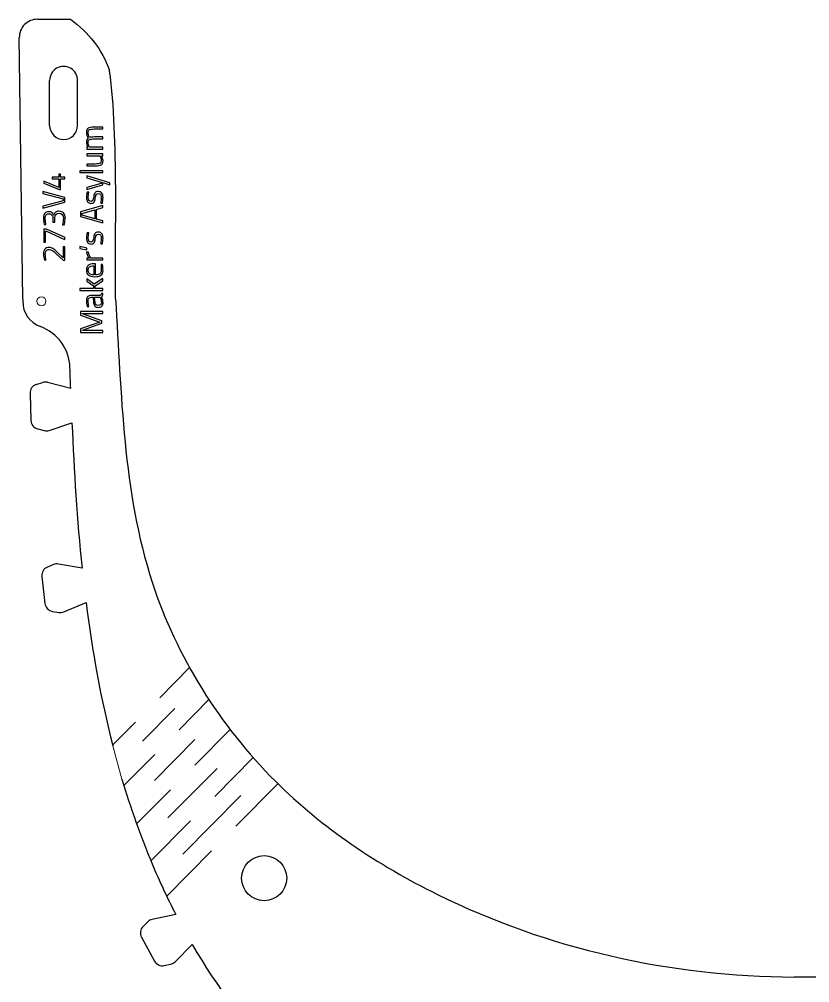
# Model space of a CAD drawing. Header units: millimetres. Extents: x -175 to 311, y -106 to 104.
# Drawn here: x -175 to -87.3, y -3.4 to 103.5 of the extents above; entities that cross this region are included whole.
import ezdxf

# ---------------------------------------------------------------- set-up
doc = ezdxf.new("R2010")
doc.units = ezdxf.units.MM
doc.header["$MEASUREMENT"] = 0
doc.layers.add('Layer 1', color=7, linetype='Continuous')

msp = doc.modelspace()

# ---------------------------------------------------------------- linework, layer by layer
at = {"layer": 'Layer 1', "color": 250, "lineweight": 18}
msp.add_ellipse((-172.509, 72.2178), major_axis=(0, 0.5), ratio=1, dxfattribs=at)
at = {"layer": 'Layer 1', "lineweight": 25}
for points, knots in [([(-172.9676, 103.4882), (-173.5025, 103.4882), (-174.0152, 103.274), (-174.3909, 102.8933), (-174.3909, 102.8933), (-174.7667, 102.5126), (-174.9744, 101.9972), (-174.9674, 101.4624)], [0, 0, 0, 0, 0.33333333, 0.33333333, 0.33333333, 0.33333333, 1, 1, 1, 1]), ([(-168.5005, 96.7068), (-168.5005, 97.2611), (-168.7962, 97.7733), (-169.2762, 98.0504), (-169.2762, 98.0504), (-169.7562, 98.3275), (-170.3476, 98.3275), (-170.8276, 98.0504), (-170.8276, 98.0504), (-171.3076, 97.7733), (-171.6033, 97.2611), (-171.6033, 96.7068)], [0, 0, 0, 0, 0.25, 0.25, 0.25, 0.25, 0.5, 0.5, 0.5, 0.5, 1, 1, 1, 1]), ([(-171.6033, 91.7068), (-171.6033, 90.85), (-170.9087, 90.1555), (-170.0519, 90.1554), (-170.0519, 90.1554), (-169.1951, 90.1554), (-168.5005, 90.85), (-168.5005, 91.7068)], [0, 0, 0, 0, 0.33333333, 0.33333333, 0.33333333, 0.33333333, 1, 1, 1, 1]), ([(-164.2961, 72.4776), (-163.6235, 61.9925), (-163.5053, 51.1056), (-160.2226, 41.0421), (-160.2226, 41.0421), (-157.5369, 32.809), (-152.7331, 25.1271), (-146.5617, 18.9753), (-146.5617, 18.9753), (-141.3492, 13.7795), (-135.161, 9.6752), (-128.5853, 6.431), (-128.5853, 6.431), (-116.3174, 0.3787), (-102.7004, -2.6804), (-88.9938, -2.734)], [0, 0, 0, 0, 0.2, 0.2, 0.2, 0.2, 0.4, 0.4, 0.4, 0.4, 0.6, 0.6, 0.6, 0.6, 1, 1, 1, 1]), ([(-13.6915, 72.4776), (-14.4034, 60.4737), (-14.7439, 47.7499), (-19.4093, 36.5581), (-19.4093, 36.5581), (-22.8332, 28.3445), (-28.5865, 20.956), (-35.5156, 15.2287), (-35.5156, 15.2287), (-42.6706, 9.3147), (-51.0792, 5.1721), (-59.8252, 2.1617), (-59.8252, 2.1617), (-69.2354, -1.0772), (-79.0362, -3.0053), (-88.9938, -2.734)], [0, 0, 0, 0, 0.2, 0.2, 0.2, 0.2, 0.4, 0.4, 0.4, 0.4, 0.6, 0.6, 0.6, 0.6, 1, 1, 1, 1]), ([(-163.5796, 19.2255), (-162.6329, 16.0365), (-161.5241, 12.8916), (-160.2226, 9.8046), (-160.2226, 9.8046), (-159.4262, 7.9157), (-158.5577, 6.0486), (-157.615, 4.218)], [0, 0, 0, 0, 0.33333333, 0.33333333, 0.33333333, 0.33333333, 1, 1, 1, 1]), ([(-145.3032, 8.2337), (-145.3032, 9.6145), (-146.4224, 10.7337), (-147.8032, 10.7338), (-147.8032, 10.7338), (-149.1839, 10.7338), (-150.3032, 9.6145), (-150.3032, 8.2338), (-150.3032, 8.2338), (-150.3032, 6.853), (-149.1839, 5.7337), (-147.8032, 5.7337), (-147.8032, 5.7337), (-146.4225, 5.7337), (-145.3032, 6.853), (-145.3032, 8.2337)], [0, 0, 0, 0, 0.2, 0.2, 0.2, 0.2, 0.4, 0.4, 0.4, 0.4, 0.6, 0.6, 0.6, 0.6, 1, 1, 1, 1])]:
    msp.add_open_spline(points, degree=3, knots=knots, dxfattribs=at)
for points in [[(-172.9676, 103.4882), (-172.9676, 103.4882), (-169.2883, 103.4882), (-169.2883, 103.4882)], [(-169.2883, 103.4882), (-167.2472, 102.0293), (-165.8008, 100.124), (-164.9489, 97.7723)], [(-174.5923, 72.4779), (-174.5923, 72.4779), (-174.9674, 101.4624), (-174.9674, 101.4624)], [(-164.2961, 72.4776), (-164.3944, 79.0048), (-163.9332, 90.1755), (-164.9489, 97.7723)], [(-171.6033, 91.7068), (-171.6033, 91.7068), (-171.6033, 96.7068), (-171.6033, 96.7068)], [(-168.5005, 91.7068), (-168.5005, 91.7068), (-168.5005, 96.7068), (-168.5005, 96.7068)], [(-174.5923, 72.4779), (-174.5923, 72.4779), (-174.5923, 72.2175), (-174.5923, 72.2175)], [(-174.5923, 72.2175), (-174.5923, 70.9586), (-173.8063, 69.8336), (-172.6242, 69.4006)], [(-169.3465, 64.8624), (-169.4104, 66.9023), (-170.7078, 68.6986), (-172.6242, 69.4006)], [(-169.2707, 62.5593), (-169.2973, 63.3269), (-169.3224, 64.0947), (-169.3465, 64.8624)], [(-173.0881, 62.9842), (-173.0881, 62.9842), (-172.3988, 63.207), (-172.3988, 63.207)], [(-171.8425, 63.2241), (-172.0258, 63.2711), (-172.2187, 63.2652), (-172.3988, 63.207)], [(-171.8425, 63.2241), (-171.8425, 63.2241), (-169.2707, 62.5593), (-169.2707, 62.5593)], [(-173.0897, 62.9836), (-173.5136, 62.8458), (-173.795, 62.444), (-173.7798, 61.9986)], [(-173.7798, 61.9986), (-173.7798, 61.9986), (-173.677, 58.9829), (-173.677, 58.9829)], [(-173.0881, 62.9842), (-173.0881, 62.9842), (-173.0897, 62.9836), (-173.0897, 62.9836)], [(-173.677, 58.9829), (-173.6618, 58.5368), (-173.3528, 58.1547), (-172.9197, 58.0467)], [(-172.9197, 58.0467), (-172.9197, 58.0467), (-172.2168, 57.8713), (-172.2168, 57.8713)], [(-172.2168, 57.8713), (-172.0332, 57.8255), (-171.8404, 57.8327), (-171.6607, 57.8921)], [(-171.6607, 57.8921), (-171.6607, 57.8921), (-169.1242, 58.7312), (-169.1242, 58.7312)], [(-169.1242, 58.7312), (-168.8972, 53.3684), (-168.5671, 47.9742), (-168.0045, 42.6077)], [(-171.1803, 43.0092), (-171.1803, 43.0092), (-171.8511, 42.7324), (-171.8511, 42.7324)], [(-170.6253, 43.0696), (-170.8123, 43.1026), (-171.0048, 43.0816), (-171.1803, 43.0092)], [(-168.0045, 42.6077), (-168.0045, 42.6077), (-170.6253, 43.0696), (-170.6253, 43.0696)], [(-171.8511, 42.7324), (-172.2631, 42.5624), (-172.5129, 42.1402), (-172.4635, 41.6972)], [(-172.4635, 41.6972), (-172.4635, 41.6972), (-172.1292, 38.6983), (-172.1292, 38.6983)], [(-172.1292, 38.6983), (-172.0798, 38.2547), (-171.7423, 37.8976), (-171.3022, 37.8231)], [(-170.035, 37.7658), (-170.035, 37.7658), (-167.5638, 38.8001), (-167.5638, 38.8001)], [(-167.5638, 38.8001), (-166.883, 33.4437), (-165.9383, 28.1292), (-164.5998, 22.9158)], [(-171.3022, 37.8231), (-171.3022, 37.8231), (-170.5879, 37.7023), (-170.5879, 37.7023)], [(-170.5879, 37.7023), (-170.4013, 37.6707), (-170.2096, 37.6927), (-170.035, 37.7658)], [(-160.7227, 3.3921), (-160.7227, 3.3921), (-161.2401, 2.8833), (-161.2401, 2.8833)], [(-160.2312, 3.657), (-160.4168, 3.6171), (-160.5873, 3.5253), (-160.7227, 3.3921)], [(-157.615, 4.218), (-157.615, 4.218), (-160.2312, 3.657), (-160.2312, 3.657)], [(-161.2401, 2.8833), (-161.5578, 2.5708), (-161.6304, 2.0856), (-161.418, 1.6938)], [(-161.418, 1.6938), (-161.418, 1.6938), (-159.98, -0.959), (-159.98, -0.959)], [(-157.6888, -1.0351), (-157.6888, -1.0351), (-155.7778, 0.8633), (-155.7778, 0.8633)], [(-155.7778, 0.8633), (-153.0523, -3.8203), (-149.8034, -8.186), (-145.9928, -11.9613)], [(-159.98, -0.959), (-159.7673, -1.3514), (-159.3202, -1.5553), (-158.8845, -1.4587)], [(-158.1772, -1.302), (-157.9924, -1.261), (-157.8231, -1.1685), (-157.6888, -1.0351)], [(-158.8845, -1.4587), (-158.8845, -1.4587), (-158.1772, -1.302), (-158.1772, -1.302)]]:
    msp.add_open_spline(points, degree=3, dxfattribs=at)
at = {"layer": 'Layer 1', "color": 240}
for points, knots in [([(-165.718, 89.303), (-165.718, 89.303), (-165.718, 89.0949), (-165.718, 89.0949), (-165.718, 89.0949), (-165.718, 89.0949), (-167.4819, 89.0949), (-167.4819, 89.0949), (-167.4819, 89.0949), (-167.4819, 89.0949), (-167.4819, 89.303), (-167.4819, 89.303), (-167.4819, 89.303), (-167.4819, 89.303), (-167.3514, 89.303), (-167.3514, 89.303), (-167.3514, 89.303), (-167.4619, 89.4818), (-167.5172, 89.6723), (-167.5172, 89.8745), (-167.5172, 89.8745), (-167.5172, 90.0768), (-167.4549, 90.2203), (-167.3302, 90.3049), (-167.3302, 90.3049), (-167.3819, 90.3896), (-167.426, 90.4925), (-167.4625, 90.6136), (-167.4625, 90.6136), (-167.499, 90.7347), (-167.5172, 90.8435), (-167.5172, 90.9399), (-167.5172, 90.9399), (-167.5172, 91.1751), (-167.4554, 91.3321), (-167.332, 91.4109), (-167.332, 91.4109), (-167.2085, 91.4897), (-166.9798, 91.5291), (-166.6458, 91.5291), (-166.6458, 91.5291), (-166.6458, 91.5291), (-165.718, 91.5291), (-165.718, 91.5291), (-165.718, 91.5291), (-165.718, 91.5291), (-165.718, 91.3209), (-165.718, 91.3209), (-165.718, 91.3209), (-165.718, 91.3209), (-166.6352, 91.3209), (-166.6352, 91.3209), (-166.6352, 91.3209), (-166.9057, 91.3209), (-167.0886, 91.2956), (-167.1838, 91.2451), (-167.1838, 91.2451), (-167.2791, 91.1945), (-167.3267, 91.0846), (-167.3267, 90.9152), (-167.3267, 90.9152), (-167.3267, 90.8306), (-167.3143, 90.7435), (-167.2896, 90.6542), (-167.2896, 90.6542), (-167.2649, 90.5648), (-167.2397, 90.4966), (-167.2138, 90.4496), (-167.2138, 90.4496), (-167.2138, 90.4496), (-167.1785, 90.379), (-167.1785, 90.379), (-167.1785, 90.379), (-167.0891, 90.4143), (-166.908, 90.4319), (-166.6352, 90.4319), (-166.6352, 90.4319), (-166.6352, 90.4319), (-165.718, 90.4319), (-165.718, 90.4319), (-165.718, 90.4319), (-165.718, 90.4319), (-165.718, 90.2203), (-165.718, 90.2203), (-165.718, 90.2203), (-165.718, 90.2203), (-166.6282, 90.2203), (-166.6282, 90.2203), (-166.6282, 90.2203), (-166.9033, 90.2203), (-167.0886, 90.195), (-167.1838, 90.1444), (-167.1838, 90.1444), (-167.2791, 90.0938), (-167.3267, 89.9851), (-167.3267, 89.8181), (-167.3267, 89.8181), (-167.3267, 89.7358), (-167.3143, 89.6517), (-167.2896, 89.5658), (-167.2896, 89.5658), (-167.2649, 89.48), (-167.2397, 89.4147), (-167.2138, 89.3701), (-167.2138, 89.3701), (-167.2138, 89.3701), (-167.1785, 89.303), (-167.1785, 89.303), (-167.1785, 89.303), (-167.1785, 89.303), (-165.718, 89.303), (-165.718, 89.303)], [0, 0, 0, 0, 0.03448276, 0.03448276, 0.03448276, 0.03448276, 0.06896552, 0.06896552, 0.06896552, 0.06896552, 0.10344828, 0.10344828, 0.10344828, 0.10344828, 0.13793103, 0.13793103, 0.13793103, 0.13793103, 0.17241379, 0.17241379, 0.17241379, 0.17241379, 0.20689655, 0.20689655, 0.20689655, 0.20689655, 0.24137931, 0.24137931, 0.24137931, 0.24137931, 0.27586207, 0.27586207, 0.27586207, 0.27586207, 0.31034483, 0.31034483, 0.31034483, 0.31034483, 0.34482759, 0.34482759, 0.34482759, 0.34482759, 0.37931034, 0.37931034, 0.37931034, 0.37931034, 0.4137931, 0.4137931, 0.4137931, 0.4137931, 0.44827586, 0.44827586, 0.44827586, 0.44827586, 0.48275862, 0.48275862, 0.48275862, 0.48275862, 0.51724138, 0.51724138, 0.51724138, 0.51724138, 0.55172414, 0.55172414, 0.55172414, 0.55172414, 0.5862069, 0.5862069, 0.5862069, 0.5862069, 0.62068966, 0.62068966, 0.62068966, 0.62068966, 0.65517241, 0.65517241, 0.65517241, 0.65517241, 0.68965517, 0.68965517, 0.68965517, 0.68965517, 0.72413793, 0.72413793, 0.72413793, 0.72413793, 0.75862069, 0.75862069, 0.75862069, 0.75862069, 0.79310345, 0.79310345, 0.79310345, 0.79310345, 0.82758621, 0.82758621, 0.82758621, 0.82758621, 0.86206897, 0.86206897, 0.86206897, 0.86206897, 0.89655172, 0.89655172, 0.89655172, 0.89655172, 0.93103448, 0.93103448, 0.93103448, 0.93103448, 1, 1, 1, 1]), ([(-167.4819, 88.3576), (-167.4819, 88.3576), (-167.4819, 88.5657), (-167.4819, 88.5657), (-167.4819, 88.5657), (-167.4819, 88.5657), (-165.718, 88.5657), (-165.718, 88.5657), (-165.718, 88.5657), (-165.718, 88.5657), (-165.718, 88.3576), (-165.718, 88.3576), (-165.718, 88.3576), (-165.718, 88.3576), (-165.8485, 88.3576), (-165.8485, 88.3576), (-165.8485, 88.3576), (-165.738, 88.1765), (-165.6827, 87.9954), (-165.6827, 87.8143), (-165.6827, 87.8143), (-165.6827, 87.5744), (-165.7439, 87.4162), (-165.8662, 87.3398), (-165.8662, 87.3398), (-165.9885, 87.2634), (-166.2201, 87.2251), (-166.5611, 87.2251), (-166.5611, 87.2251), (-166.5611, 87.2251), (-167.4819, 87.2251), (-167.4819, 87.2251), (-167.4819, 87.2251), (-167.4819, 87.2251), (-167.4819, 87.4333), (-167.4819, 87.4333), (-167.4819, 87.4333), (-167.4819, 87.4333), (-166.5647, 87.4333), (-166.5647, 87.4333), (-166.5647, 87.4333), (-166.2919, 87.4333), (-166.1084, 87.4586), (-166.0143, 87.5091), (-166.0143, 87.5091), (-165.9203, 87.5597), (-165.8732, 87.6696), (-165.8732, 87.839), (-165.8732, 87.839), (-165.8732, 87.9213), (-165.8856, 88.006), (-165.9103, 88.093), (-165.9103, 88.093), (-165.935, 88.18), (-165.9602, 88.2459), (-165.9861, 88.2905), (-165.9861, 88.2905), (-165.9861, 88.2905), (-166.0214, 88.3576), (-166.0214, 88.3576), (-166.0214, 88.3576), (-166.0214, 88.3576), (-167.4819, 88.3576), (-167.4819, 88.3576)], [0, 0, 0, 0, 0.05882353, 0.05882353, 0.05882353, 0.05882353, 0.11764706, 0.11764706, 0.11764706, 0.11764706, 0.17647059, 0.17647059, 0.17647059, 0.17647059, 0.23529412, 0.23529412, 0.23529412, 0.23529412, 0.29411765, 0.29411765, 0.29411765, 0.29411765, 0.35294118, 0.35294118, 0.35294118, 0.35294118, 0.41176471, 0.41176471, 0.41176471, 0.41176471, 0.47058824, 0.47058824, 0.47058824, 0.47058824, 0.52941176, 0.52941176, 0.52941176, 0.52941176, 0.58823529, 0.58823529, 0.58823529, 0.58823529, 0.64705882, 0.64705882, 0.64705882, 0.64705882, 0.70588235, 0.70588235, 0.70588235, 0.70588235, 0.76470588, 0.76470588, 0.76470588, 0.76470588, 0.82352941, 0.82352941, 0.82352941, 0.82352941, 0.88235294, 0.88235294, 0.88235294, 0.88235294, 1, 1, 1, 1]), ([(-165.718, 86.4844), (-165.718, 86.4844), (-168.2651, 86.4844), (-168.2651, 86.4844), (-168.2651, 86.4844), (-168.2651, 86.4844), (-168.2651, 86.6925), (-168.2651, 86.6925), (-168.2651, 86.6925), (-168.2651, 86.6925), (-165.718, 86.6925), (-165.718, 86.6925), (-165.718, 86.6925), (-165.718, 86.6925), (-165.718, 86.4844), (-165.718, 86.4844)], [0, 0, 0, 0, 0.2, 0.2, 0.2, 0.2, 0.4, 0.4, 0.4, 0.4, 0.6, 0.6, 0.6, 0.6, 1, 1, 1, 1]), ([(-169.9192, 85.7744), (-169.9192, 85.7744), (-170.3919, 85.7744), (-170.3919, 85.7744), (-170.3919, 85.7744), (-170.3919, 85.7744), (-170.3919, 84.6102), (-170.3919, 84.6102), (-170.3919, 84.6102), (-170.3919, 84.6102), (-170.5613, 84.6102), (-170.5613, 84.6102), (-170.5613, 84.6102), (-170.5613, 84.6102), (-172.2475, 85.2946), (-172.2475, 85.2946), (-172.2475, 85.2946), (-172.2475, 85.2946), (-172.2475, 85.5345), (-172.2475, 85.5345), (-172.2475, 85.5345), (-172.2475, 85.5345), (-170.586, 84.8466), (-170.586, 84.8466), (-170.586, 84.8466), (-170.586, 84.8466), (-170.586, 85.7744), (-170.586, 85.7744), (-170.586, 85.7744), (-170.586, 85.7744), (-171.3303, 85.7744), (-171.3303, 85.7744), (-171.3303, 85.7744), (-171.3303, 85.7744), (-171.3303, 85.9931), (-171.3303, 85.9931), (-171.3303, 85.9931), (-171.3303, 85.9931), (-170.586, 85.9931), (-170.586, 85.9931), (-170.586, 85.9931), (-170.586, 85.9931), (-170.586, 86.3071), (-170.586, 86.3071), (-170.586, 86.3071), (-170.586, 86.3071), (-170.3919, 86.3071), (-170.3919, 86.3071), (-170.3919, 86.3071), (-170.3919, 86.3071), (-170.3919, 85.9931), (-170.3919, 85.9931), (-170.3919, 85.9931), (-170.3919, 85.9931), (-169.9192, 85.9931), (-169.9192, 85.9931), (-169.9192, 85.9931), (-169.9192, 85.9931), (-169.9192, 85.7744), (-169.9192, 85.7744)], [0, 0, 0, 0, 0.0625, 0.0625, 0.0625, 0.0625, 0.125, 0.125, 0.125, 0.125, 0.1875, 0.1875, 0.1875, 0.1875, 0.25, 0.25, 0.25, 0.25, 0.3125, 0.3125, 0.3125, 0.3125, 0.375, 0.375, 0.375, 0.375, 0.4375, 0.4375, 0.4375, 0.4375, 0.5, 0.5, 0.5, 0.5, 0.5625, 0.5625, 0.5625, 0.5625, 0.625, 0.625, 0.625, 0.625, 0.6875, 0.6875, 0.6875, 0.6875, 0.75, 0.75, 0.75, 0.75, 0.8125, 0.8125, 0.8125, 0.8125, 0.875, 0.875, 0.875, 0.875, 1, 1, 1, 1]), ([(-167.4819, 84.6076), (-167.4819, 84.6076), (-167.4819, 84.8227), (-167.4819, 84.8227), (-167.4819, 84.8227), (-167.4819, 84.8227), (-165.9014, 85.2919), (-165.9014, 85.2919), (-165.9014, 85.2919), (-165.9014, 85.2919), (-165.9014, 85.4189), (-165.9014, 85.4189), (-165.9014, 85.4189), (-165.9014, 85.4189), (-167.4819, 85.8917), (-167.4819, 85.8917), (-167.4819, 85.8917), (-167.4819, 85.8917), (-167.4819, 86.1069), (-167.4819, 86.1069), (-167.4819, 86.1069), (-167.4819, 86.1069), (-164.9242, 85.3449), (-164.9242, 85.3449), (-164.9242, 85.3449), (-164.9242, 85.3449), (-164.9242, 85.1332), (-164.9242, 85.1332), (-164.9242, 85.1332), (-164.9242, 85.1332), (-165.718, 85.3696), (-165.718, 85.3696), (-165.718, 85.3696), (-165.718, 85.3696), (-165.718, 85.1261), (-165.718, 85.1261), (-165.718, 85.1261), (-165.718, 85.1261), (-167.4819, 84.6076), (-167.4819, 84.6076)], [0, 0, 0, 0, 0.09090909, 0.09090909, 0.09090909, 0.09090909, 0.18181818, 0.18181818, 0.18181818, 0.18181818, 0.27272727, 0.27272727, 0.27272727, 0.27272727, 0.36363636, 0.36363636, 0.36363636, 0.36363636, 0.45454545, 0.45454545, 0.45454545, 0.45454545, 0.54545455, 0.54545455, 0.54545455, 0.54545455, 0.63636364, 0.63636364, 0.63636364, 0.63636364, 0.72727273, 0.72727273, 0.72727273, 0.72727273, 0.81818182, 0.81818182, 0.81818182, 0.81818182, 1, 1, 1, 1]), ([(-172.371, 84.1516), (-172.371, 84.1516), (-172.371, 84.3739), (-172.371, 84.3739), (-172.371, 84.3739), (-172.371, 84.3739), (-169.9192, 83.7177), (-169.9192, 83.7177), (-169.9192, 83.7177), (-169.9192, 83.7177), (-169.9192, 83.185), (-169.9192, 83.185), (-169.9192, 83.185), (-169.9192, 83.185), (-172.371, 82.5253), (-172.371, 82.5253), (-172.371, 82.5253), (-172.371, 82.5253), (-172.371, 82.7511), (-172.371, 82.7511), (-172.371, 82.7511), (-172.371, 82.7511), (-170.1132, 83.3473), (-170.1132, 83.3473), (-170.1132, 83.3473), (-170.1132, 83.3473), (-170.1132, 83.5554), (-170.1132, 83.5554), (-170.1132, 83.5554), (-170.1132, 83.5554), (-172.371, 84.1516), (-172.371, 84.1516)], [0, 0, 0, 0, 0.11111111, 0.11111111, 0.11111111, 0.11111111, 0.22222222, 0.22222222, 0.22222222, 0.22222222, 0.33333333, 0.33333333, 0.33333333, 0.33333333, 0.44444444, 0.44444444, 0.44444444, 0.44444444, 0.55555556, 0.55555556, 0.55555556, 0.55555556, 0.66666667, 0.66666667, 0.66666667, 0.66666667, 0.77777778, 0.77777778, 0.77777778, 0.77777778, 1, 1, 1, 1]), ([(-167.3231, 83.7009), (-167.3231, 83.4234), (-167.2232, 83.2846), (-167.0233, 83.2846), (-167.0233, 83.2846), (-166.9316, 83.2846), (-166.8669, 83.3152), (-166.8293, 83.3763), (-166.8293, 83.3763), (-166.7916, 83.4375), (-166.7546, 83.5756), (-166.7181, 83.7908), (-166.7181, 83.7908), (-166.6817, 84.006), (-166.6317, 84.1577), (-166.5682, 84.2459), (-166.5682, 84.2459), (-166.5047, 84.3341), (-166.383, 84.3782), (-166.2031, 84.3782), (-166.2031, 84.3782), (-166.0232, 84.3782), (-165.8915, 84.3206), (-165.808, 84.2054), (-165.808, 84.2054), (-165.7245, 84.0901), (-165.6827, 83.9208), (-165.6827, 83.6974), (-165.6827, 83.6974), (-165.6827, 83.568), (-165.6992, 83.401), (-165.7321, 83.1964), (-165.7321, 83.1964), (-165.7321, 83.1964), (-165.7462, 83.0941), (-165.7462, 83.0941), (-165.7462, 83.0941), (-165.7462, 83.0941), (-165.9332, 83.1082), (-165.9332, 83.1082), (-165.9332, 83.1082), (-165.8932, 83.3716), (-165.8732, 83.5739), (-165.8732, 83.715), (-165.8732, 83.715), (-165.8732, 83.8561), (-165.8979, 83.9661), (-165.9473, 84.0448), (-165.9473, 84.0448), (-165.9967, 84.1236), (-166.0802, 84.163), (-166.1978, 84.163), (-166.1978, 84.163), (-166.3154, 84.163), (-166.3936, 84.1307), (-166.4324, 84.066), (-166.4324, 84.066), (-166.4712, 84.0013), (-166.5071, 83.8626), (-166.54, 83.6497), (-166.54, 83.6497), (-166.5729, 83.4369), (-166.6199, 83.287), (-166.6811, 83.1999), (-166.6811, 83.1999), (-166.7422, 83.1129), (-166.8575, 83.0694), (-167.0268, 83.0694), (-167.0268, 83.0694), (-167.1961, 83.0694), (-167.3196, 83.1294), (-167.3972, 83.2493), (-167.3972, 83.2493), (-167.4748, 83.3693), (-167.5137, 83.5174), (-167.5137, 83.6938), (-167.5137, 83.6938), (-167.5137, 83.8349), (-167.4984, 84.0113), (-167.4678, 84.223), (-167.4678, 84.223), (-167.4678, 84.223), (-167.4537, 84.3182), (-167.4537, 84.3182), (-167.4537, 84.3182), (-167.4537, 84.3182), (-167.2667, 84.3112), (-167.2667, 84.3112), (-167.2667, 84.3112), (-167.3043, 84.0595), (-167.3231, 83.8561), (-167.3231, 83.7009)], [0, 0, 0, 0, 0.04166667, 0.04166667, 0.04166667, 0.04166667, 0.08333333, 0.08333333, 0.08333333, 0.08333333, 0.125, 0.125, 0.125, 0.125, 0.16666667, 0.16666667, 0.16666667, 0.16666667, 0.20833333, 0.20833333, 0.20833333, 0.20833333, 0.25, 0.25, 0.25, 0.25, 0.29166667, 0.29166667, 0.29166667, 0.29166667, 0.33333333, 0.33333333, 0.33333333, 0.33333333, 0.375, 0.375, 0.375, 0.375, 0.41666667, 0.41666667, 0.41666667, 0.41666667, 0.45833333, 0.45833333, 0.45833333, 0.45833333, 0.5, 0.5, 0.5, 0.5, 0.54166667, 0.54166667, 0.54166667, 0.54166667, 0.58333333, 0.58333333, 0.58333333, 0.58333333, 0.625, 0.625, 0.625, 0.625, 0.66666667, 0.66666667, 0.66666667, 0.66666667, 0.70833333, 0.70833333, 0.70833333, 0.70833333, 0.75, 0.75, 0.75, 0.75, 0.79166667, 0.79166667, 0.79166667, 0.79166667, 0.83333333, 0.83333333, 0.83333333, 0.83333333, 0.875, 0.875, 0.875, 0.875, 0.91666667, 0.91666667, 0.91666667, 0.91666667, 1, 1, 1, 1]), ([(-165.718, 80.8963), (-165.718, 80.8963), (-168.1698, 81.6019), (-168.1698, 81.6019), (-168.1698, 81.6019), (-168.1698, 81.6019), (-168.1698, 82.1134), (-168.1698, 82.1134), (-168.1698, 82.1134), (-168.1698, 82.1134), (-165.718, 82.8154), (-165.718, 82.8154), (-165.718, 82.8154), (-165.718, 82.8154), (-165.718, 82.6002), (-165.718, 82.6002), (-165.718, 82.6002), (-165.718, 82.6002), (-166.3953, 82.4027), (-166.3953, 82.4027), (-166.3953, 82.4027), (-166.3953, 82.4027), (-166.3953, 81.309), (-166.3953, 81.309), (-166.3953, 81.309), (-166.3953, 81.309), (-165.718, 81.115), (-165.718, 81.115), (-165.718, 81.115), (-165.718, 81.115), (-165.718, 80.8963), (-165.718, 80.8963)], [0, 0, 0, 0, 0.11111111, 0.11111111, 0.11111111, 0.11111111, 0.22222222, 0.22222222, 0.22222222, 0.22222222, 0.33333333, 0.33333333, 0.33333333, 0.33333333, 0.44444444, 0.44444444, 0.44444444, 0.44444444, 0.55555556, 0.55555556, 0.55555556, 0.55555556, 0.66666667, 0.66666667, 0.66666667, 0.66666667, 0.77777778, 0.77777778, 0.77777778, 0.77777778, 1, 1, 1, 1]), ([(-167.9793, 81.7606), (-167.9793, 81.7606), (-166.5894, 81.362), (-166.5894, 81.362), (-166.5894, 81.362), (-166.5894, 81.362), (-166.5894, 82.3497), (-166.5894, 82.3497), (-166.5894, 82.3497), (-166.5894, 82.3497), (-167.9793, 81.9511), (-167.9793, 81.9511), (-167.9793, 81.9511), (-167.9793, 81.9511), (-167.9793, 81.7606), (-167.9793, 81.7606)], [0, 0, 0, 0, 0.2, 0.2, 0.2, 0.2, 0.4, 0.4, 0.4, 0.4, 0.6, 0.6, 0.6, 0.6, 1, 1, 1, 1]), ([(-172.1946, 80.7226), (-172.2534, 80.9437), (-172.2828, 81.1783), (-172.2828, 81.4264), (-172.2828, 81.4264), (-172.2828, 81.6745), (-172.2358, 81.8544), (-172.1417, 81.9661), (-172.1417, 81.9661), (-172.0476, 82.0778), (-171.8959, 82.1337), (-171.6866, 82.1337), (-171.6866, 82.1337), (-171.4538, 82.1337), (-171.2833, 82.0255), (-171.1751, 81.8091), (-171.1751, 81.8091), (-171.1751, 81.8091), (-171.1539, 81.7668), (-171.1539, 81.7668), (-171.1539, 81.7668), (-171.1092, 81.9103), (-171.0469, 82.0173), (-170.967, 82.0878), (-170.967, 82.0878), (-170.887, 82.1584), (-170.7565, 82.1937), (-170.5754, 82.1937), (-170.5754, 82.1937), (-170.3425, 82.1937), (-170.1691, 82.1331), (-170.055, 82.012), (-170.055, 82.012), (-169.941, 81.8909), (-169.8839, 81.7021), (-169.8839, 81.4458), (-169.8839, 81.4458), (-169.8839, 81.2247), (-169.9074, 81.006), (-169.9545, 80.7896), (-169.9545, 80.7896), (-169.9545, 80.7896), (-169.9756, 80.6838), (-169.9756, 80.6838), (-169.9756, 80.6838), (-169.9756, 80.6838), (-170.1591, 80.7049), (-170.1591, 80.7049), (-170.1591, 80.7049), (-170.1073, 80.9566), (-170.0815, 81.1977), (-170.0815, 81.4281), (-170.0815, 81.4281), (-170.0815, 81.788), (-170.2426, 81.9679), (-170.5648, 81.9679), (-170.5648, 81.9679), (-170.8658, 81.9679), (-171.0246, 81.7974), (-171.041, 81.4564), (-171.041, 81.4564), (-171.041, 81.4564), (-171.041, 80.9836), (-171.041, 80.9836), (-171.041, 80.9836), (-171.041, 80.9836), (-171.2315, 80.9836), (-171.2315, 80.9836), (-171.2315, 80.9836), (-171.2315, 80.9836), (-171.2315, 81.4528), (-171.2315, 81.4528), (-171.2315, 81.4528), (-171.2315, 81.5587), (-171.2727, 81.661), (-171.355, 81.7598), (-171.355, 81.7598), (-171.4373, 81.8585), (-171.549, 81.9079), (-171.6902, 81.9079), (-171.6902, 81.9079), (-171.8313, 81.9079), (-171.933, 81.8697), (-171.9953, 81.7933), (-171.9953, 81.7933), (-172.0576, 81.7168), (-172.0888, 81.5857), (-172.0888, 81.3999), (-172.0888, 81.3999), (-172.0888, 81.2141), (-172.07, 81.0248), (-172.0324, 80.8319), (-172.0324, 80.8319), (-172.0324, 80.8319), (-172.0147, 80.7438), (-172.0147, 80.7438), (-172.0147, 80.7438), (-172.0147, 80.7438), (-172.1946, 80.7226), (-172.1946, 80.7226)], [0, 0, 0, 0, 0.03846154, 0.03846154, 0.03846154, 0.03846154, 0.07692308, 0.07692308, 0.07692308, 0.07692308, 0.11538462, 0.11538462, 0.11538462, 0.11538462, 0.15384615, 0.15384615, 0.15384615, 0.15384615, 0.19230769, 0.19230769, 0.19230769, 0.19230769, 0.23076923, 0.23076923, 0.23076923, 0.23076923, 0.26923077, 0.26923077, 0.26923077, 0.26923077, 0.30769231, 0.30769231, 0.30769231, 0.30769231, 0.34615385, 0.34615385, 0.34615385, 0.34615385, 0.38461538, 0.38461538, 0.38461538, 0.38461538, 0.42307692, 0.42307692, 0.42307692, 0.42307692, 0.46153846, 0.46153846, 0.46153846, 0.46153846, 0.5, 0.5, 0.5, 0.5, 0.53846154, 0.53846154, 0.53846154, 0.53846154, 0.57692308, 0.57692308, 0.57692308, 0.57692308, 0.61538462, 0.61538462, 0.61538462, 0.61538462, 0.65384615, 0.65384615, 0.65384615, 0.65384615, 0.69230769, 0.69230769, 0.69230769, 0.69230769, 0.73076923, 0.73076923, 0.73076923, 0.73076923, 0.76923077, 0.76923077, 0.76923077, 0.76923077, 0.80769231, 0.80769231, 0.80769231, 0.80769231, 0.84615385, 0.84615385, 0.84615385, 0.84615385, 0.88461538, 0.88461538, 0.88461538, 0.88461538, 0.92307692, 0.92307692, 0.92307692, 0.92307692, 1, 1, 1, 1]), ([(-172.05, 78.7611), (-172.05, 78.7611), (-172.2475, 78.7611), (-172.2475, 78.7611), (-172.2475, 78.7611), (-172.2475, 78.7611), (-172.2475, 80.1969), (-172.2475, 80.1969), (-172.2475, 80.1969), (-172.2475, 80.1969), (-171.9371, 80.1969), (-171.9371, 80.1969), (-171.9371, 80.1969), (-171.9371, 80.1969), (-169.8839, 79.2832), (-169.8839, 79.2832), (-169.8839, 79.2832), (-169.8839, 79.2832), (-169.9545, 79.0751), (-169.9545, 79.0751), (-169.9545, 79.0751), (-169.9545, 79.0751), (-171.9583, 79.9747), (-171.9583, 79.9747), (-171.9583, 79.9747), (-171.9583, 79.9747), (-172.05, 79.9747), (-172.05, 79.9747), (-172.05, 79.9747), (-172.05, 79.9747), (-172.05, 78.7611), (-172.05, 78.7611)], [0, 0, 0, 0, 0.11111111, 0.11111111, 0.11111111, 0.11111111, 0.22222222, 0.22222222, 0.22222222, 0.22222222, 0.33333333, 0.33333333, 0.33333333, 0.33333333, 0.44444444, 0.44444444, 0.44444444, 0.44444444, 0.55555556, 0.55555556, 0.55555556, 0.55555556, 0.66666667, 0.66666667, 0.66666667, 0.66666667, 0.77777778, 0.77777778, 0.77777778, 0.77777778, 1, 1, 1, 1]), ([(-167.3231, 79.1924), (-167.3231, 78.9149), (-167.2232, 78.7761), (-167.0233, 78.7761), (-167.0233, 78.7761), (-166.9316, 78.7761), (-166.8669, 78.8067), (-166.8293, 78.8678), (-166.8293, 78.8678), (-166.7916, 78.929), (-166.7546, 79.0671), (-166.7181, 79.2823), (-166.7181, 79.2823), (-166.6817, 79.4975), (-166.6317, 79.6492), (-166.5682, 79.7374), (-166.5682, 79.7374), (-166.5047, 79.8256), (-166.383, 79.8697), (-166.2031, 79.8697), (-166.2031, 79.8697), (-166.0232, 79.8697), (-165.8915, 79.8121), (-165.808, 79.6969), (-165.808, 79.6969), (-165.7245, 79.5816), (-165.6827, 79.4123), (-165.6827, 79.1889), (-165.6827, 79.1889), (-165.6827, 79.0595), (-165.6992, 78.8925), (-165.7321, 78.6879), (-165.7321, 78.6879), (-165.7321, 78.6879), (-165.7462, 78.5856), (-165.7462, 78.5856), (-165.7462, 78.5856), (-165.7462, 78.5856), (-165.9332, 78.5997), (-165.9332, 78.5997), (-165.9332, 78.5997), (-165.8932, 78.8631), (-165.8732, 79.0654), (-165.8732, 79.2065), (-165.8732, 79.2065), (-165.8732, 79.3476), (-165.8979, 79.4576), (-165.9473, 79.5363), (-165.9473, 79.5363), (-165.9967, 79.6151), (-166.0802, 79.6545), (-166.1978, 79.6545), (-166.1978, 79.6545), (-166.3154, 79.6545), (-166.3936, 79.6222), (-166.4324, 79.5575), (-166.4324, 79.5575), (-166.4712, 79.4928), (-166.5071, 79.3541), (-166.54, 79.1412), (-166.54, 79.1412), (-166.5729, 78.9284), (-166.6199, 78.7785), (-166.6811, 78.6914), (-166.6811, 78.6914), (-166.7422, 78.6044), (-166.8575, 78.5609), (-167.0268, 78.5609), (-167.0268, 78.5609), (-167.1961, 78.5609), (-167.3196, 78.6209), (-167.3972, 78.7408), (-167.3972, 78.7408), (-167.4748, 78.8608), (-167.5137, 79.0089), (-167.5137, 79.1853), (-167.5137, 79.1853), (-167.5137, 79.3264), (-167.4984, 79.5028), (-167.4678, 79.7145), (-167.4678, 79.7145), (-167.4678, 79.7145), (-167.4537, 79.8097), (-167.4537, 79.8097), (-167.4537, 79.8097), (-167.4537, 79.8097), (-167.2667, 79.8027), (-167.2667, 79.8027), (-167.2667, 79.8027), (-167.3043, 79.551), (-167.3231, 79.3476), (-167.3231, 79.1924)], [0, 0, 0, 0, 0.04166667, 0.04166667, 0.04166667, 0.04166667, 0.08333333, 0.08333333, 0.08333333, 0.08333333, 0.125, 0.125, 0.125, 0.125, 0.16666667, 0.16666667, 0.16666667, 0.16666667, 0.20833333, 0.20833333, 0.20833333, 0.20833333, 0.25, 0.25, 0.25, 0.25, 0.29166667, 0.29166667, 0.29166667, 0.29166667, 0.33333333, 0.33333333, 0.33333333, 0.33333333, 0.375, 0.375, 0.375, 0.375, 0.41666667, 0.41666667, 0.41666667, 0.41666667, 0.45833333, 0.45833333, 0.45833333, 0.45833333, 0.5, 0.5, 0.5, 0.5, 0.54166667, 0.54166667, 0.54166667, 0.54166667, 0.58333333, 0.58333333, 0.58333333, 0.58333333, 0.625, 0.625, 0.625, 0.625, 0.66666667, 0.66666667, 0.66666667, 0.66666667, 0.70833333, 0.70833333, 0.70833333, 0.70833333, 0.75, 0.75, 0.75, 0.75, 0.79166667, 0.79166667, 0.79166667, 0.79166667, 0.83333333, 0.83333333, 0.83333333, 0.83333333, 0.875, 0.875, 0.875, 0.875, 0.91666667, 0.91666667, 0.91666667, 0.91666667, 1, 1, 1, 1]), ([(-169.9192, 78.2389), (-169.9192, 78.2389), (-169.9192, 76.7537), (-169.9192, 76.7537), (-169.9192, 76.7537), (-169.9192, 76.7537), (-170.1026, 76.7537), (-170.1026, 76.7537), (-170.1026, 76.7537), (-170.1026, 76.7537), (-170.8717, 77.4805), (-170.8717, 77.4805), (-170.8717, 77.4805), (-170.9964, 77.5981), (-171.0898, 77.6833), (-171.1522, 77.7362), (-171.1522, 77.7362), (-171.2145, 77.7892), (-171.2903, 77.8374), (-171.3797, 77.8809), (-171.3797, 77.8809), (-171.4691, 77.9244), (-171.5596, 77.9461), (-171.6513, 77.9461), (-171.6513, 77.9461), (-171.8089, 77.9461), (-171.9206, 77.902), (-171.9865, 77.8138), (-171.9865, 77.8138), (-172.0523, 77.7257), (-172.0853, 77.5898), (-172.0853, 77.4064), (-172.0853, 77.4064), (-172.0853, 77.2512), (-172.0641, 77.0783), (-172.0218, 76.8878), (-172.0218, 76.8878), (-172.0218, 76.8878), (-172.0006, 76.7926), (-172.0006, 76.7926), (-172.0006, 76.7926), (-172.0006, 76.7926), (-172.1876, 76.7749), (-172.1876, 76.7749), (-172.1876, 76.7749), (-172.2511, 76.996), (-172.2828, 77.2235), (-172.2828, 77.4575), (-172.2828, 77.4575), (-172.2828, 77.6916), (-172.234, 77.8691), (-172.1364, 77.9902), (-172.1364, 77.9902), (-172.0388, 78.1114), (-171.883, 78.1719), (-171.669, 78.1719), (-171.669, 78.1719), (-171.5067, 78.1719), (-171.3656, 78.1355), (-171.2457, 78.0626), (-171.2457, 78.0626), (-171.1257, 77.9897), (-170.9799, 77.8674), (-170.8082, 77.6957), (-170.8082, 77.6957), (-170.8082, 77.6957), (-170.1097, 77.0183), (-170.1097, 77.0183), (-170.1097, 77.0183), (-170.1097, 77.0183), (-170.1097, 78.2389), (-170.1097, 78.2389), (-170.1097, 78.2389), (-170.1097, 78.2389), (-169.9192, 78.2389), (-169.9192, 78.2389)], [0, 0, 0, 0, 0.05, 0.05, 0.05, 0.05, 0.1, 0.1, 0.1, 0.1, 0.15, 0.15, 0.15, 0.15, 0.2, 0.2, 0.2, 0.2, 0.25, 0.25, 0.25, 0.25, 0.3, 0.3, 0.3, 0.3, 0.35, 0.35, 0.35, 0.35, 0.4, 0.4, 0.4, 0.4, 0.45, 0.45, 0.45, 0.45, 0.5, 0.5, 0.5, 0.5, 0.55, 0.55, 0.55, 0.55, 0.6, 0.6, 0.6, 0.6, 0.65, 0.65, 0.65, 0.65, 0.7, 0.7, 0.7, 0.7, 0.75, 0.75, 0.75, 0.75, 0.8, 0.8, 0.8, 0.8, 0.85, 0.85, 0.85, 0.85, 0.9, 0.9, 0.9, 0.9, 1, 1, 1, 1]), ([(-167.4925, 77.9259), (-167.4925, 77.9259), (-168.2368, 78.0741), (-168.2368, 78.0741), (-168.2368, 78.0741), (-168.2368, 78.0741), (-168.2368, 78.2998), (-168.2368, 78.2998), (-168.2368, 78.2998), (-168.2368, 78.2998), (-167.4925, 78.0952), (-167.4925, 78.0952), (-167.4925, 78.0952), (-167.4925, 78.0952), (-167.4925, 77.9259), (-167.4925, 77.9259)], [0, 0, 0, 0, 0.2, 0.2, 0.2, 0.2, 0.4, 0.4, 0.4, 0.4, 0.6, 0.6, 0.6, 0.6, 1, 1, 1, 1]), ([(-165.718, 76.7935), (-165.718, 76.7935), (-167.4819, 76.7935), (-167.4819, 76.7935), (-167.4819, 76.7935), (-167.4819, 76.7935), (-167.4819, 77.0016), (-167.4819, 77.0016), (-167.4819, 77.0016), (-167.4819, 77.0016), (-167.2279, 77.0016), (-167.2279, 77.0016), (-167.2279, 77.0016), (-167.289, 77.0886), (-167.3478, 77.1951), (-167.4043, 77.3209), (-167.4043, 77.3209), (-167.4607, 77.4467), (-167.4984, 77.5625), (-167.5172, 77.6684), (-167.5172, 77.6684), (-167.5172, 77.6684), (-167.3055, 77.6684), (-167.3055, 77.6684), (-167.3055, 77.6684), (-167.2843, 77.5672), (-167.252, 77.4614), (-167.2085, 77.3509), (-167.2085, 77.3509), (-167.165, 77.2403), (-167.1268, 77.1545), (-167.0938, 77.0933), (-167.0938, 77.0933), (-167.0938, 77.0933), (-167.0409, 77.0016), (-167.0409, 77.0016), (-167.0409, 77.0016), (-167.0409, 77.0016), (-165.718, 77.0016), (-165.718, 77.0016), (-165.718, 77.0016), (-165.718, 77.0016), (-165.718, 76.7935), (-165.718, 76.7935)], [0, 0, 0, 0, 0.08333333, 0.08333333, 0.08333333, 0.08333333, 0.16666667, 0.16666667, 0.16666667, 0.16666667, 0.25, 0.25, 0.25, 0.25, 0.33333333, 0.33333333, 0.33333333, 0.33333333, 0.41666667, 0.41666667, 0.41666667, 0.41666667, 0.5, 0.5, 0.5, 0.5, 0.58333333, 0.58333333, 0.58333333, 0.58333333, 0.66666667, 0.66666667, 0.66666667, 0.66666667, 0.75, 0.75, 0.75, 0.75, 0.83333333, 0.83333333, 0.83333333, 0.83333333, 1, 1, 1, 1]), ([(-165.8944, 76.1832), (-165.8944, 76.1832), (-165.905, 76.289), (-165.905, 76.289), (-165.905, 76.289), (-165.905, 76.289), (-165.7321, 76.2961), (-165.7321, 76.2961), (-165.7321, 76.2961), (-165.6992, 76.0303), (-165.6827, 75.8057), (-165.6827, 75.6223), (-165.6827, 75.6223), (-165.6851, 75.3683), (-165.7603, 75.1907), (-165.9085, 75.0896), (-165.9085, 75.0896), (-166.0567, 74.9884), (-166.2848, 74.9379), (-166.5929, 74.9379), (-166.5929, 74.9379), (-167.2091, 74.9379), (-167.5172, 75.1801), (-167.5172, 75.6646), (-167.5172, 75.6646), (-167.5172, 75.8974), (-167.4507, 76.0715), (-167.3179, 76.1867), (-167.3179, 76.1867), (-167.185, 76.302), (-166.9727, 76.3596), (-166.6811, 76.3596), (-166.6811, 76.3596), (-166.6811, 76.3596), (-166.5118, 76.3525), (-166.5118, 76.3525), (-166.5118, 76.3525), (-166.5118, 76.3525), (-166.5118, 75.1531), (-166.5118, 75.1531), (-166.5118, 75.1531), (-166.2954, 75.1531), (-166.1349, 75.1901), (-166.0302, 75.2642), (-166.0302, 75.2642), (-165.9256, 75.3383), (-165.8732, 75.4653), (-165.8732, 75.6452), (-165.8732, 75.6452), (-165.8732, 75.8251), (-165.8803, 76.0044), (-165.8944, 76.1832)], [0, 0, 0, 0, 0.07142857, 0.07142857, 0.07142857, 0.07142857, 0.14285714, 0.14285714, 0.14285714, 0.14285714, 0.21428571, 0.21428571, 0.21428571, 0.21428571, 0.28571429, 0.28571429, 0.28571429, 0.28571429, 0.35714286, 0.35714286, 0.35714286, 0.35714286, 0.42857143, 0.42857143, 0.42857143, 0.42857143, 0.5, 0.5, 0.5, 0.5, 0.57142857, 0.57142857, 0.57142857, 0.57142857, 0.64285714, 0.64285714, 0.64285714, 0.64285714, 0.71428571, 0.71428571, 0.71428571, 0.71428571, 0.78571429, 0.78571429, 0.78571429, 0.78571429, 0.85714286, 0.85714286, 0.85714286, 0.85714286, 1, 1, 1, 1]), ([(-166.6881, 75.1531), (-166.6881, 75.1531), (-166.6881, 76.1479), (-166.6881, 76.1479), (-166.6881, 76.1479), (-166.921, 76.1479), (-167.0868, 76.1097), (-167.1856, 76.0333), (-167.1856, 76.0333), (-167.2843, 75.9568), (-167.3337, 75.8345), (-167.3337, 75.6664), (-167.3337, 75.6664), (-167.3337, 75.4982), (-167.2826, 75.3706), (-167.1803, 75.2836), (-167.1803, 75.2836), (-167.078, 75.1966), (-166.9139, 75.1531), (-166.6881, 75.1531)], [0, 0, 0, 0, 0.16666667, 0.16666667, 0.16666667, 0.16666667, 0.33333333, 0.33333333, 0.33333333, 0.33333333, 0.5, 0.5, 0.5, 0.5, 0.66666667, 0.66666667, 0.66666667, 0.66666667, 1, 1, 1, 1]), ([(-165.718, 73.6149), (-165.718, 73.6149), (-165.718, 73.4068), (-165.718, 73.4068), (-165.718, 73.4068), (-165.718, 73.4068), (-168.2651, 73.4068), (-168.2651, 73.4068), (-168.2651, 73.4068), (-168.2651, 73.4068), (-168.2651, 73.6149), (-168.2651, 73.6149), (-168.2651, 73.6149), (-168.2651, 73.6149), (-166.7481, 73.6149), (-166.7481, 73.6149), (-166.7481, 73.6149), (-166.7481, 73.6149), (-166.7552, 73.9148), (-166.7552, 73.9148), (-166.7552, 73.9148), (-166.7552, 73.9148), (-167.4819, 74.4581), (-167.4819, 74.4581), (-167.4819, 74.4581), (-167.4819, 74.4581), (-167.4819, 74.7015), (-167.4819, 74.7015), (-167.4819, 74.7015), (-167.4819, 74.7015), (-166.674, 74.0982), (-166.674, 74.0982), (-166.674, 74.0982), (-166.674, 74.0982), (-165.718, 74.7297), (-165.718, 74.7297), (-165.718, 74.7297), (-165.718, 74.7297), (-165.718, 74.4828), (-165.718, 74.4828), (-165.718, 74.4828), (-165.718, 74.4828), (-166.5682, 73.9183), (-166.5682, 73.9183), (-166.5682, 73.9183), (-166.5682, 73.9183), (-166.5611, 73.6149), (-166.5611, 73.6149), (-166.5611, 73.6149), (-166.5611, 73.6149), (-165.718, 73.6149), (-165.718, 73.6149)], [0, 0, 0, 0, 0.07142857, 0.07142857, 0.07142857, 0.07142857, 0.14285714, 0.14285714, 0.14285714, 0.14285714, 0.21428571, 0.21428571, 0.21428571, 0.21428571, 0.28571429, 0.28571429, 0.28571429, 0.28571429, 0.35714286, 0.35714286, 0.35714286, 0.35714286, 0.42857143, 0.42857143, 0.42857143, 0.42857143, 0.5, 0.5, 0.5, 0.5, 0.57142857, 0.57142857, 0.57142857, 0.57142857, 0.64285714, 0.64285714, 0.64285714, 0.64285714, 0.71428571, 0.71428571, 0.71428571, 0.71428571, 0.78571429, 0.78571429, 0.78571429, 0.78571429, 0.85714286, 0.85714286, 0.85714286, 0.85714286, 1, 1, 1, 1]), ([(-166.9563, 72.8599), (-166.9563, 72.8599), (-166.0108, 72.8599), (-166.0108, 72.8599), (-166.0108, 72.8599), (-165.9238, 72.8694), (-165.872, 72.9458), (-165.8556, 73.0893), (-165.8556, 73.0893), (-165.8556, 73.0893), (-165.6862, 73.0787), (-165.6862, 73.0787), (-165.6862, 73.0787), (-165.6862, 72.8976), (-165.7333, 72.7647), (-165.8274, 72.68), (-165.8274, 72.68), (-165.7309, 72.459), (-165.6827, 72.2379), (-165.6827, 72.0168), (-165.6827, 72.0168), (-165.6827, 71.8592), (-165.728, 71.7393), (-165.8185, 71.657), (-165.8185, 71.657), (-165.9091, 71.5747), (-166.0384, 71.5335), (-166.2066, 71.5335), (-166.2066, 71.5335), (-166.3748, 71.5335), (-166.4994, 71.5752), (-166.5805, 71.6587), (-166.5805, 71.6587), (-166.6617, 71.7422), (-166.7117, 71.8733), (-166.7305, 72.0521), (-166.7305, 72.0521), (-166.7305, 72.0521), (-166.7905, 72.6518), (-166.7905, 72.6518), (-166.7905, 72.6518), (-166.7905, 72.6518), (-166.9563, 72.6518), (-166.9563, 72.6518), (-166.9563, 72.6518), (-167.088, 72.6518), (-167.1826, 72.623), (-167.2402, 72.5654), (-167.2402, 72.5654), (-167.2979, 72.5078), (-167.3267, 72.4307), (-167.3267, 72.3343), (-167.3267, 72.3343), (-167.3267, 72.1838), (-167.3126, 71.9886), (-167.2843, 71.7487), (-167.2843, 71.7487), (-167.2843, 71.7487), (-167.2738, 71.6393), (-167.2738, 71.6393), (-167.2738, 71.6393), (-167.2738, 71.6393), (-167.4431, 71.6287), (-167.4431, 71.6287), (-167.4431, 71.6287), (-167.4925, 71.8875), (-167.5172, 72.1138), (-167.5172, 72.3078), (-167.5172, 72.3078), (-167.5172, 72.5019), (-167.4713, 72.6424), (-167.3796, 72.7294), (-167.3796, 72.7294), (-167.2879, 72.8164), (-167.1468, 72.8599), (-166.9563, 72.8599)], [0, 0, 0, 0, 0.05, 0.05, 0.05, 0.05, 0.1, 0.1, 0.1, 0.1, 0.15, 0.15, 0.15, 0.15, 0.2, 0.2, 0.2, 0.2, 0.25, 0.25, 0.25, 0.25, 0.3, 0.3, 0.3, 0.3, 0.35, 0.35, 0.35, 0.35, 0.4, 0.4, 0.4, 0.4, 0.45, 0.45, 0.45, 0.45, 0.5, 0.5, 0.5, 0.5, 0.55, 0.55, 0.55, 0.55, 0.6, 0.6, 0.6, 0.6, 0.65, 0.65, 0.65, 0.65, 0.7, 0.7, 0.7, 0.7, 0.75, 0.75, 0.75, 0.75, 0.8, 0.8, 0.8, 0.8, 0.85, 0.85, 0.85, 0.85, 0.9, 0.9, 0.9, 0.9, 1, 1, 1, 1]), ([(-166.2189, 71.7522), (-165.9814, 71.7522), (-165.8626, 71.8498), (-165.8626, 72.045), (-165.8626, 72.045), (-165.8626, 72.1297), (-165.8726, 72.2226), (-165.8926, 72.3237), (-165.8926, 72.3237), (-165.9126, 72.4249), (-165.9332, 72.5048), (-165.9544, 72.5636), (-165.9544, 72.5636), (-165.9544, 72.5636), (-165.9861, 72.6518), (-165.9861, 72.6518), (-165.9861, 72.6518), (-165.9861, 72.6518), (-166.6246, 72.6518), (-166.6246, 72.6518), (-166.6246, 72.6518), (-166.6246, 72.6518), (-166.5647, 72.0768), (-166.5647, 72.0768), (-166.5647, 72.0768), (-166.5553, 71.9615), (-166.5223, 71.8786), (-166.4659, 71.8281), (-166.4659, 71.8281), (-166.4094, 71.7775), (-166.3271, 71.7522), (-166.2189, 71.7522)], [0, 0, 0, 0, 0.11111111, 0.11111111, 0.11111111, 0.11111111, 0.22222222, 0.22222222, 0.22222222, 0.22222222, 0.33333333, 0.33333333, 0.33333333, 0.33333333, 0.44444444, 0.44444444, 0.44444444, 0.44444444, 0.55555556, 0.55555556, 0.55555556, 0.55555556, 0.66666667, 0.66666667, 0.66666667, 0.66666667, 0.77777778, 0.77777778, 0.77777778, 0.77777778, 1, 1, 1, 1]), ([(-165.718, 68.743), (-165.718, 68.743), (-168.1698, 68.743), (-168.1698, 68.743), (-168.1698, 68.743), (-168.1698, 68.743), (-168.1698, 69.1522), (-168.1698, 69.1522), (-168.1698, 69.1522), (-168.1698, 69.1522), (-166.0249, 69.9107), (-166.0249, 69.9107), (-166.0249, 69.9107), (-166.0249, 69.9107), (-168.1698, 70.6657), (-168.1698, 70.6657), (-168.1698, 70.6657), (-168.1698, 70.6657), (-168.1698, 71.0749), (-168.1698, 71.0749), (-168.1698, 71.0749), (-168.1698, 71.0749), (-165.718, 71.0749), (-165.718, 71.0749), (-165.718, 71.0749), (-165.718, 71.0749), (-165.718, 70.8562), (-165.718, 70.8562), (-165.718, 70.8562), (-165.718, 70.8562), (-167.944, 70.8562), (-167.944, 70.8562), (-167.944, 70.8562), (-167.944, 70.8562), (-167.944, 70.8068), (-167.944, 70.8068), (-167.944, 70.8068), (-167.944, 70.8068), (-165.7991, 70.0377), (-165.7991, 70.0377), (-165.7991, 70.0377), (-165.7991, 70.0377), (-165.7991, 69.7802), (-165.7991, 69.7802), (-165.7991, 69.7802), (-165.7991, 69.7802), (-167.944, 69.0111), (-167.944, 69.0111), (-167.944, 69.0111), (-167.944, 69.0111), (-167.944, 68.9617), (-167.944, 68.9617), (-167.944, 68.9617), (-167.944, 68.9617), (-165.718, 68.9617), (-165.718, 68.9617), (-165.718, 68.9617), (-165.718, 68.9617), (-165.718, 68.743), (-165.718, 68.743)], [0, 0, 0, 0, 0.0625, 0.0625, 0.0625, 0.0625, 0.125, 0.125, 0.125, 0.125, 0.1875, 0.1875, 0.1875, 0.1875, 0.25, 0.25, 0.25, 0.25, 0.3125, 0.3125, 0.3125, 0.3125, 0.375, 0.375, 0.375, 0.375, 0.4375, 0.4375, 0.4375, 0.4375, 0.5, 0.5, 0.5, 0.5, 0.5625, 0.5625, 0.5625, 0.5625, 0.625, 0.625, 0.625, 0.625, 0.6875, 0.6875, 0.6875, 0.6875, 0.75, 0.75, 0.75, 0.75, 0.8125, 0.8125, 0.8125, 0.8125, 0.875, 0.875, 0.875, 0.875, 1, 1, 1, 1])]:
    msp.add_open_spline(points, degree=3, knots=knots, dxfattribs=at)
at = {"layer": 'Layer 1', "color": 114, "lineweight": 18}
for points in [[(-156.0855, 31.5874), (-156.0855, 31.5874), (-159.3931, 28.2453), (-159.3931, 28.2453)], [(-153.9333, 28.0279), (-153.9333, 28.0279), (-157.2409, 24.6858), (-157.2409, 24.6858)], [(-157.728, 27.0368), (-157.728, 27.0368), (-161.2901, 23.4376), (-161.2901, 23.4376)], [(-162.0929, 25.5173), (-162.0929, 25.5173), (-164.6137, 22.97), (-164.6137, 22.97)], [(-151.5858, 24.7135), (-151.5858, 24.7135), (-155.4954, 20.763), (-155.4954, 20.763)], [(-155.4851, 23.6166), (-155.4851, 23.6166), (-159.9772, 19.0776), (-159.9772, 19.0776)], [(-164.5998, 22.9158), (-164.5998, 22.9158), (-163.5796, 19.2255), (-163.5796, 19.2255)], [(-159.9407, 21.9578), (-159.9407, 21.9578), (-163.3615, 18.5012), (-163.3615, 18.5012)], [(-149.0346, 21.6048), (-149.0346, 21.6048), (-153.2947, 17.3001), (-153.2947, 17.3001)], [(-153.0351, 20.4057), (-153.0351, 20.4057), (-158.4806, 14.9033), (-158.4806, 14.9033)], [(-146.2826, 18.6991), (-146.2826, 18.6991), (-150.9499, 13.9831), (-150.9499, 13.9831)], [(-158.1952, 18.035), (-158.1952, 18.035), (-161.95, 14.241), (-161.95, 14.241)], [(-150.3835, 17.3985), (-150.3835, 17.3985), (-156.8142, 10.9007), (-156.8142, 10.9007)], [(-155.9945, 14.5721), (-155.9945, 14.5721), (-160.3684, 10.1526), (-160.3684, 10.1526)], [(-153.6497, 11.2551), (-153.6497, 11.2551), (-158.6173, 6.2356), (-158.6173, 6.2356)]]:
    msp.add_open_spline(points, degree=3, dxfattribs=at)

doc.saveas('drawing.dxf')
